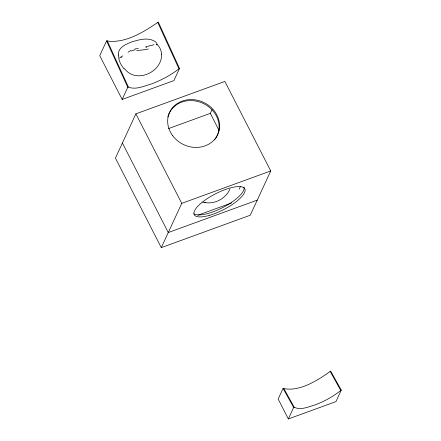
<?xml version="1.0" encoding="UTF-8"?>
<svg xmlns="http://www.w3.org/2000/svg" width="441" height="441" viewBox="0 0 441 441"><rect width="100%" height="100%" fill="white"/><g stroke="black" fill="none" stroke-linecap="round" stroke-linejoin="round"><path stroke-width="0.66" d="M161.604 54.535C161.919 72.445 135.751 84.071 124.505 68.581M106.568 40.897L99.738 55.676L122.163 99.44L173.897 80.598L179.509 68.454L158.302 22.05C143.816 32.099 124.649 43.891 106.568 40.897L127.774 87.296L122.163 99.44M135.878 113.85L115.421 158.121L161.296 247.633L250.279 215.219L270.735 170.948L224.86 81.436L135.878 113.85L181.747 203.362L161.296 247.633M168.55 128.574L210.329 113.354L212.027 109.682M239.226 189.167L240.334 186.764M283.067 388.422L278.155 399.055L288.348 418.95L335.943 401.613L341.262 390.098L330.662 371.085C317.752 380.368 299.345 392.192 283.067 388.422L293.667 407.434L288.348 418.95M229.97 189.035C225.968 198.246 215.605 204.089 205.655 202.706M118.409 55.031C117.659 47.722 125.845 44.243 131.462 42.033C138.954 39.684 148.148 36.967 155.276 41.603A6.472 6.113 -77.4 0 1 157.09 44.298L156.643 44.69M341.262 390.098C333.286 396.448 324.196 401.597 314.549 405.075C308.204 406.85 300.591 410.527 294.235 407.23L283.635 388.218M179.509 68.454C170.843 75.097 161.053 80.466 150.728 84.187C143.711 86.166 135.591 90.096 128.392 87.075L107.185 40.671M128.033 52.225L130.762 50.494M157.051 44.541L157.139 44.508A13.561 12.668 -81.1 0 1 161.511 54.535M127.774 87.296L128.392 87.075M181.747 203.362L270.735 170.948M197.899 215.202L231.525 202.954M257.252 200.126L168.269 232.539L122.394 143.027M293.667 407.434L294.235 407.23M156.516 44.734L156.208 44.844M134.858 49.001L138.358 48.466M146.671 47.303L145.833 47.452M202.678 202.154L204.817 202.59M204.657 202.568L205.842 202.733M330.094 371.294L340.695 390.307M210.329 113.354L219.094 130.464M157.685 22.276L178.892 68.68M119.279 58.058A6.472 3.622 56.5 0 1 118.249 54.96M124.224 68.994A13.632 7.844 54.8 0 1 118.745 57.865M154.008 44.668A21.157 3.859 -9.4 0 1 145.778 46.702M148.347 49.001A21.598 5.27 -7 0 1 136.633 50.506M131.181 51.04A15.705 12.541 11.8 0 1 135.155 49.805M121.292 57.054A21.598 5.033 -26.9 0 1 120.498 57.071M120.68 57.76A21.157 0.893 -39.1 0 1 122.686 55.836M243.939 187.144A28.433 8.892 -27.1 0 1 223.714 207.055A28.433 8.892 -27.1 0 1 193.963 213.681M167.856 116.986A26.471 23.351 24.8 0 1 203.373 103.503A26.471 23.351 24.8 0 1 214.795 139.56M209.332 215.384A28.433 8.892 -27.1 0 0 244.959 189.134A28.433 8.892 -27.1 0 0 204.211 200.721A28.433 8.892 -27.1 0 0 209.332 215.384M172.442 135.404A26.471 23.351 24.8 0 0 217.198 135.53A26.471 23.351 24.8 0 0 191.229 99.567A26.471 23.351 24.8 0 0 172.442 135.404"/></g></svg>
